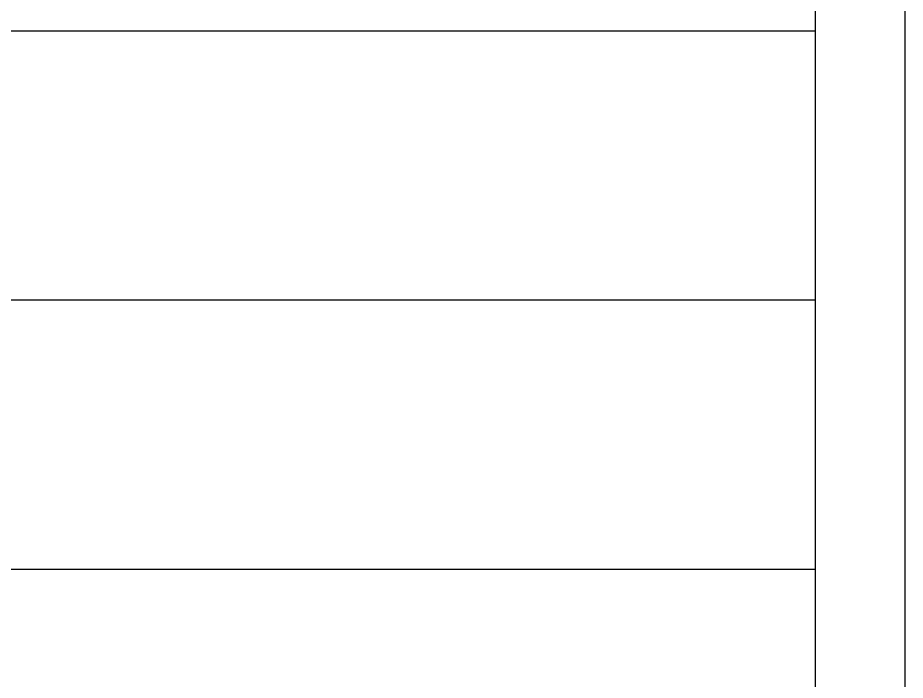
# Model space of a CAD drawing. Header units: millimetres. Extents: x -26983 to 60590, y 825 to 42375.
# Drawn here: x 56552.38 to 56591.12, y 17644.09 to 17672.98 of the extents above; entities that cross this region are included whole.
import ezdxf

# ---------------------------------------------------------------- set-up
doc = ezdxf.new("R2010")
doc.units = ezdxf.units.MM
doc.header["$LTSCALE"] = 100
doc.header["$MEASUREMENT"] = 0
doc.layers.get('0').update_dxf_attribs({"linetype": 'CONTINUOUS'})
for name, color, linetype in [('ELE9', 9, 'CONTINUOUS'), ('Slope', 252, 'CONTINUOUS'), ('STAIR', 4, 'CONTINUOUS')]:
    doc.layers.add(name, color=color, linetype=linetype)

# ---------------------------------------------------------------- blocks, each defined once
blk = doc.blocks.new('A$C2EBE1E08')
at = {"layer": 'Slope', "ltscale": 0.2}
for p, q in [((200, 8400), (2600, 8400)), ((200, 7800), (2600, 7800)), ((200, 7200), (2600, 7200))]:
    blk.add_line(p, q, dxfattribs=at)
at = {"layer": 'STAIR', "ltscale": 0.2}
blk.add_line((2600, 0), (2600, 9000), dxfattribs=at)
blk.add_lwpolyline([(0, 9000), (0, 0), (2800, 0), (2800, 9000)], dxfattribs=at)
blk = doc.blocks.new('B2FF')
at = {"layer": 'ELE9', "color": 253, "ltscale": 1000}
blk.add_blockref('A$C2EBE1E08', (37175624.7, 555871.3), dxfattribs=at)

msp = doc.modelspace()

# ---------------------------------------------------------------- block references
at = {"xscale": 0.01956471256889679, "yscale": 0.01956471256889679, "zscale": 0.01956471256889679}
msp.add_blockref('B2FF', (-670794.073, 6632.608), dxfattribs=at)

doc.saveas('drawing.dxf')
